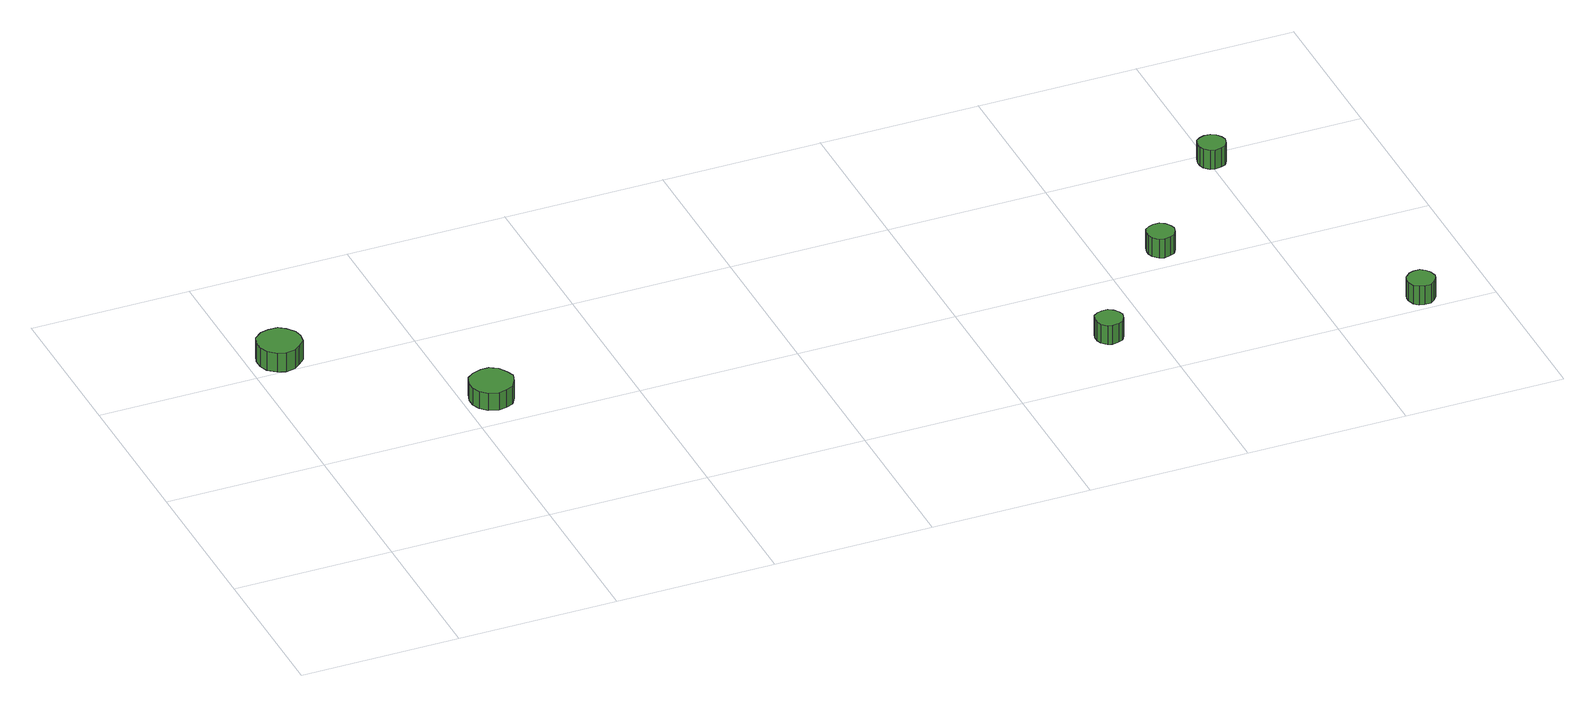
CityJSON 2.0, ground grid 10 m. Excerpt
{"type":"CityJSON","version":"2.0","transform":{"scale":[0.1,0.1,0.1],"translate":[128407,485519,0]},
"CityObjects":{
"tree1":{"type":"SolitaryVegetationObject","attributes":{"function":"something"},"geometry":[{"type":"MultiSurface","lod":"1","boundaries":[[[0,1,2,3,4,5,6,7,8,9,10,11,12,13,14]],[[15,16,17,18,19,20,21,22,23,24,25,26,27,28,29]],[[0,29,28,1]],[[1,28,27,2]],[[2,27,26,3]],[[3,26,25,4]],[[4,25,24,5]],[[5,24,23,6]],[[6,23,22,7]],[[7,22,21,8]],[[8,21,20,9]],[[9,20,19,10]],[[10,19,18,11]],[[11,18,17,12]],[[12,17,16,13]],[[13,16,15,14]],[[14,15,29,0]]]}]},
"tree2":{"type":"SolitaryVegetationObject","attributes":{"function":"something"},"geometry":[{"type":"MultiSurface","lod":"1","boundaries":[[[30,31,32,33,34,35,36,37,38,39,40,41,42,43,44]],[[45,46,47,48,49,50,51,52,53,54,55,56,57,58,59]],[[30,59,58,31]],[[31,58,57,32]],[[32,57,56,33]],[[33,56,55,34]],[[34,55,54,35]],[[35,54,53,36]],[[36,53,52,37]],[[37,52,51,38]],[[38,51,50,39]],[[39,50,49,40]],[[40,49,48,41]],[[41,48,47,42]],[[42,47,46,43]],[[43,46,45,44]],[[44,45,59,30]]]}]},
"tree3":{"type":"SolitaryVegetationObject","attributes":{"function":"something"},"geometry":[{"type":"MultiSurface","lod":"1","boundaries":[[[60,61,62,63,64,65,66,67,68,69,70,71,72,73,74]],[[75,76,77,78,79,80,81,82,83,84,85,86,87,88,89]],[[60,89,88,61]],[[61,88,87,62]],[[62,87,86,63]],[[63,86,85,64]],[[64,85,84,65]],[[65,84,83,66]],[[66,83,82,67]],[[67,82,81,68]],[[68,81,80,69]],[[69,80,79,70]],[[70,79,78,71]],[[71,78,77,72]],[[72,77,76,73]],[[73,76,75,74]],[[74,75,89,60]]]}]},
"tree4":{"type":"SolitaryVegetationObject","attributes":{"function":"something"},"geometry":[{"type":"MultiSurface","lod":"1","boundaries":[[[90,91,92,93,94,95,96,97,98,99,100,101,102,103,104]],[[105,106,107,108,109,110,111,112,113,114,115,116,117,118,119]],[[90,119,118,91]],[[91,118,117,92]],[[92,117,116,93]],[[93,116,115,94]],[[94,115,114,95]],[[95,114,113,96]],[[96,113,112,97]],[[97,112,111,98]],[[98,111,110,99]],[[99,110,109,100]],[[100,109,108,101]],[[101,108,107,102]],[[102,107,106,103]],[[103,106,105,104]],[[104,105,119,90]]]}]},
"tree5":{"type":"SolitaryVegetationObject","attributes":{"function":"something"},"geometry":[{"type":"MultiSurface","lod":"1","boundaries":[[[120,121,122,123,124,125,126,127,128,129,130,131,132,133,134]],[[135,136,137,138,139,140,141,142,143,144,145,146,147,148,149]],[[120,149,148,121]],[[121,148,147,122]],[[122,147,146,123]],[[123,146,145,124]],[[124,145,144,125]],[[125,144,143,126]],[[126,143,142,127]],[[127,142,141,128]],[[128,141,140,129]],[[129,140,139,130]],[[130,139,138,131]],[[131,138,137,132]],[[132,137,136,133]],[[133,136,135,134]],[[134,135,149,120]]]}]},
"tree6":{"type":"SolitaryVegetationObject","attributes":{"function":"something"},"geometry":[{"type":"MultiSurface","lod":"1","boundaries":[[[150,151,152,153,154,155,156,157,158,159,160,161,162,163,164]],[[165,166,167,168,169,170,171,172,173,174,175,176,177,178,179]],[[150,179,178,151]],[[151,178,177,152]],[[152,177,176,153]],[[153,176,175,154]],[[154,175,174,155]],[[155,174,173,156]],[[156,173,172,157]],[[157,172,171,158]],[[158,171,170,159]],[[159,170,169,160]],[[160,169,168,161]],[[161,168,167,162]],[[162,167,166,163]],[[163,166,165,164]],[[164,165,179,150]]]}]}
},
"vertices":[
[33,212,19],[32,217,19],[28,222,19],[24,225,19],[18,225,19],[13,224,19],[8,220,19],[6,215,19],[6,209,19],[8,204,19],[13,200,19],[18,198,19],[24,199,19],[28,202,19],[32,206,19],[32,206,6],[28,202,6],[24,199,6],[18,198,6],[13,200,6],[8,204,6],[6,209,6],[6,215,6],[8,220,6],[13,224,6],[18,225,6],[24,225,6],[28,222,6],[32,217,6],[33,212,6],
[131,126,18],[129,131,18],[126,136,18],[121,139,18],[116,139,18],[110,137,18],[106,134,18],[104,128,18],[104,123,18],[106,118,18],[110,114,18],[116,112,18],[121,113,18],[126,115,18],[129,120,18],[129,120,6],[126,115,6],[121,113,6],[116,112,6],[110,114,6],[106,118,6],[104,123,6],[104,128,6],[106,134,6],[110,137,6],[116,139,6],[121,139,6],[126,136,6],[129,131,6],[131,126,6],
[483,46,18],[482,49,18],[480,52,18],[477,54,18],[473,54,18],[470,53,18],[467,51,18],[466,48,18],[466,44,18],[467,41,18],[470,38,18],[473,37,18],[477,38,18],[480,39,18],[482,42,18],[482,42,5],[480,39,5],[477,38,5],[473,37,5],[470,38,5],[467,41,5],[466,44,5],[466,48,5],[467,51,5],[470,53,5],[473,54,5],[477,54,5],[480,52,5],[482,49,5],[483,46,5],
[546,117,19],[545,120,19],[543,123,19],[540,125,19],[536,125,19],[533,124,19],[530,122,19],[529,118,19],[529,115,19],[530,112,19],[533,109,19],[536,108,19],[540,109,19],[543,110,19],[545,113,19],[545,113,6],[543,110,6],[540,109,6],[536,108,6],[533,109,6],[530,112,6],[529,115,6],[529,118,6],[530,122,6],[533,124,6],[536,125,6],[540,125,6],[543,123,6],[545,120,6],[546,117,6],
[609,189,21],[608,192,21],[606,195,21],[603,197,21],[599,197,21],[596,196,21],[593,194,21],[592,190,21],[592,187,21],[593,184,21],[596,181,21],[599,180,21],[603,181,21],[606,182,21],[608,185,21],[608,185,8],[606,182,8],[603,181,8],[599,180,8],[596,181,8],[593,184,8],[592,187,8],[592,190,8],[593,194,8],[596,196,8],[599,197,8],[603,197,8],[606,195,8],[608,192,8],[609,189,8],
[666,11,19],[665,15,19],[663,18,19],[660,20,19],[656,20,19],[653,19,19],[650,16,19],[649,13,19],[649,10,19],[650,6,19],[653,4,19],[656,3,19],[660,3,19],[663,5,19],[665,8,19],[665,8,6],[663,5,6],[660,3,6],[656,3,6],[653,4,6],[650,6,6],[649,10,6],[649,13,6],[650,16,6],[653,19,6],[656,20,6],[660,20,6],[663,18,6],[665,15,6],[666,11,6]
]}
